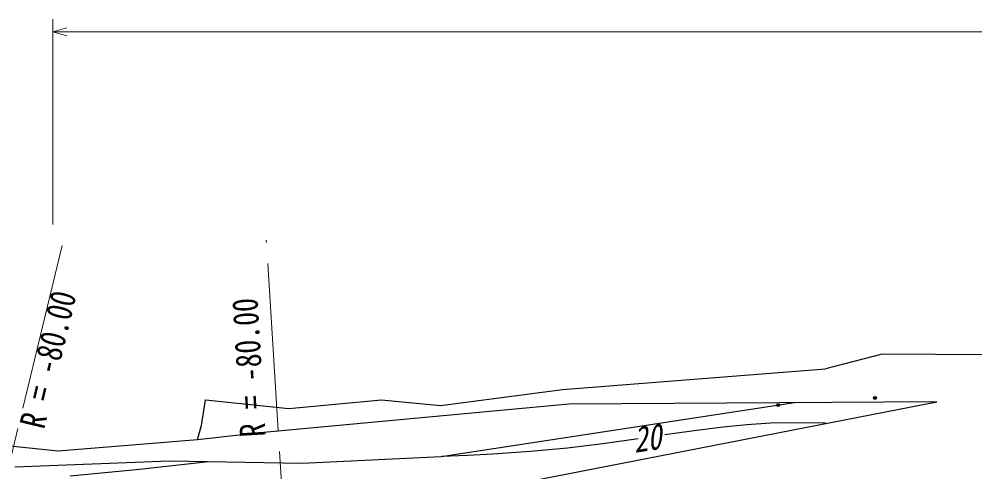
# Model space of a CAD drawing. Units: millimetres, scale not verified. Extents: x 40000 to 680000, y 20000 to 380000.
# Drawn here: x 198205 to 266672, y 288454 to 320899 of the extents above; entities that cross this region are included whole.
import ezdxf
from ezdxf.enums import TextEntityAlignment as Align

# ---------------------------------------------------------------- set-up
doc = ezdxf.new("R2010")
doc.units = ezdxf.units.MM
doc.header["$LTSCALE"] = 1000
doc.linetypes.add('CHAIN', pattern=[18.5, 12, -1.5, 3.5, -1.5])
for name, color, linetype, lineweight in [('M-BGD', 7, 'Continuous', 25), ('M-BMK', 2, 'CHAIN', 13), ('M-BMK-HTXT', 7, 'Continuous', 13)]:
    doc.layers.add(name, color=color, linetype=linetype, lineweight=lineweight)
doc.styles.add('ＭＳ ゴシック', font='')
doc.styles.get('ＭＳ ゴシック').set_extended_font_data('MS Gothic')

msp = doc.modelspace()

# ---------------------------------------------------------------- linework, layer by layer
at = {"layer": 'M-BGD'}
for p, q in [((260025, 296882), (255967, 295827)), ((267671, 296839), (260025, 296882)), ((237130, 294351), (255967, 295827)), ((228396, 293201), (237130, 294351)), ((211273, 291782), (211554, 293617)), ((211554, 293617), (217523, 292989)), ((237595, 293317), (214178, 291122)), ((217523, 292989), (224158, 293629)), ((224158, 293629), (228396, 293201)), ((253745, 293413), (228440, 289538)), ((233819, 287609), (263953, 293475)), ((263953, 293475), (237595, 293317)), ((210978, 290767), (211273, 291782)), ((248650, 291666), (246556, 291401)), ((250339, 291833), (248650, 291666)), ((252032, 291940), (250339, 291833)), ((253997, 291973), (252032, 291940)), ((255965, 291946), (253997, 291973)), ((210978, 290767), (214178, 291122)), ((246556, 291401), (244464, 291103)), ((196826, 290394), (200996, 289968)), ((200996, 289968), (210978, 290767)), ((240029, 290458), (237488, 290161)), ((242562, 290816), (240029, 290458)), ((230314, 289628), (228491, 289546)), ((232138, 289726), (230314, 289628)), ((234820, 289914), (232138, 289726)), ((237488, 290161), (234820, 289914)), ((208976, 289213), (197895, 288782)), ((211781, 289166), (206826, 288631)), ((218477, 289053), (208976, 289213)), ((228440, 289538), (218477, 289053)), ((206826, 288631), (201853, 288142))]:
    msp.add_line(p, q, dxfattribs=at)
for centre, radius in [((259515, 293751), 100), ((259515, 293751), 87.5), ((259515, 293751), 75), ((259515, 293751), 62.5), ((259515, 293751), 50), ((259515, 293751), 37.5), ((259515, 293752), 25), ((259515, 293751), 12.5), ((252577, 293235), 100), ((252577, 293235), 87.5), ((252577, 293235), 75), ((252577, 293235), 62.5), ((252577, 293235), 50), ((252577, 293235), 37.5), ((252577, 293235), 25), ((252577, 293235), 12.5)]:
    msp.add_circle(centre, radius, dxfattribs=at)
at = {"layer": 'M-BMK'}
for p, q in [((194118, 275036), (201506, 305586)), ((217921, 272951), (215911, 305056))]:
    msp.add_line(p, q, dxfattribs=at)
at = {"layer": 'M-BMK-HTXT'}
for p, q in [((200612, 320899), (200612, 306174)), ((200612, 319977), (201612, 320262)), ((201612, 319689), (200612, 319977)), ((200612, 319977), (241926, 319977)), ((241926, 319977), (566093, 319977))]:
    msp.add_line(p, q, dxfattribs=at)

# ---------------------------------------------------------------- texts
at = {"layer": 'M-BGD', "style": 'ＭＳ ゴシック', "width": 0.8}
for rotation, p in [(76.5, (200531, 291323)), (93.4, (216414, 291036))]:
    msp.add_text('R = -80.00', height=1833, rotation=rotation, dxfattribs=at).set_placement(p, align=Align.BOTTOM_LEFT)
at = {"layer": 'M-BGD', "style": 'ＭＳ ゴシック', "oblique": 15, "width": 0.8}
msp.add_text('20', height=1833, rotation=8.4, dxfattribs=at).set_placement((242386, 289277), align=Align.BOTTOM_LEFT)

doc.saveas('drawing.dxf')
